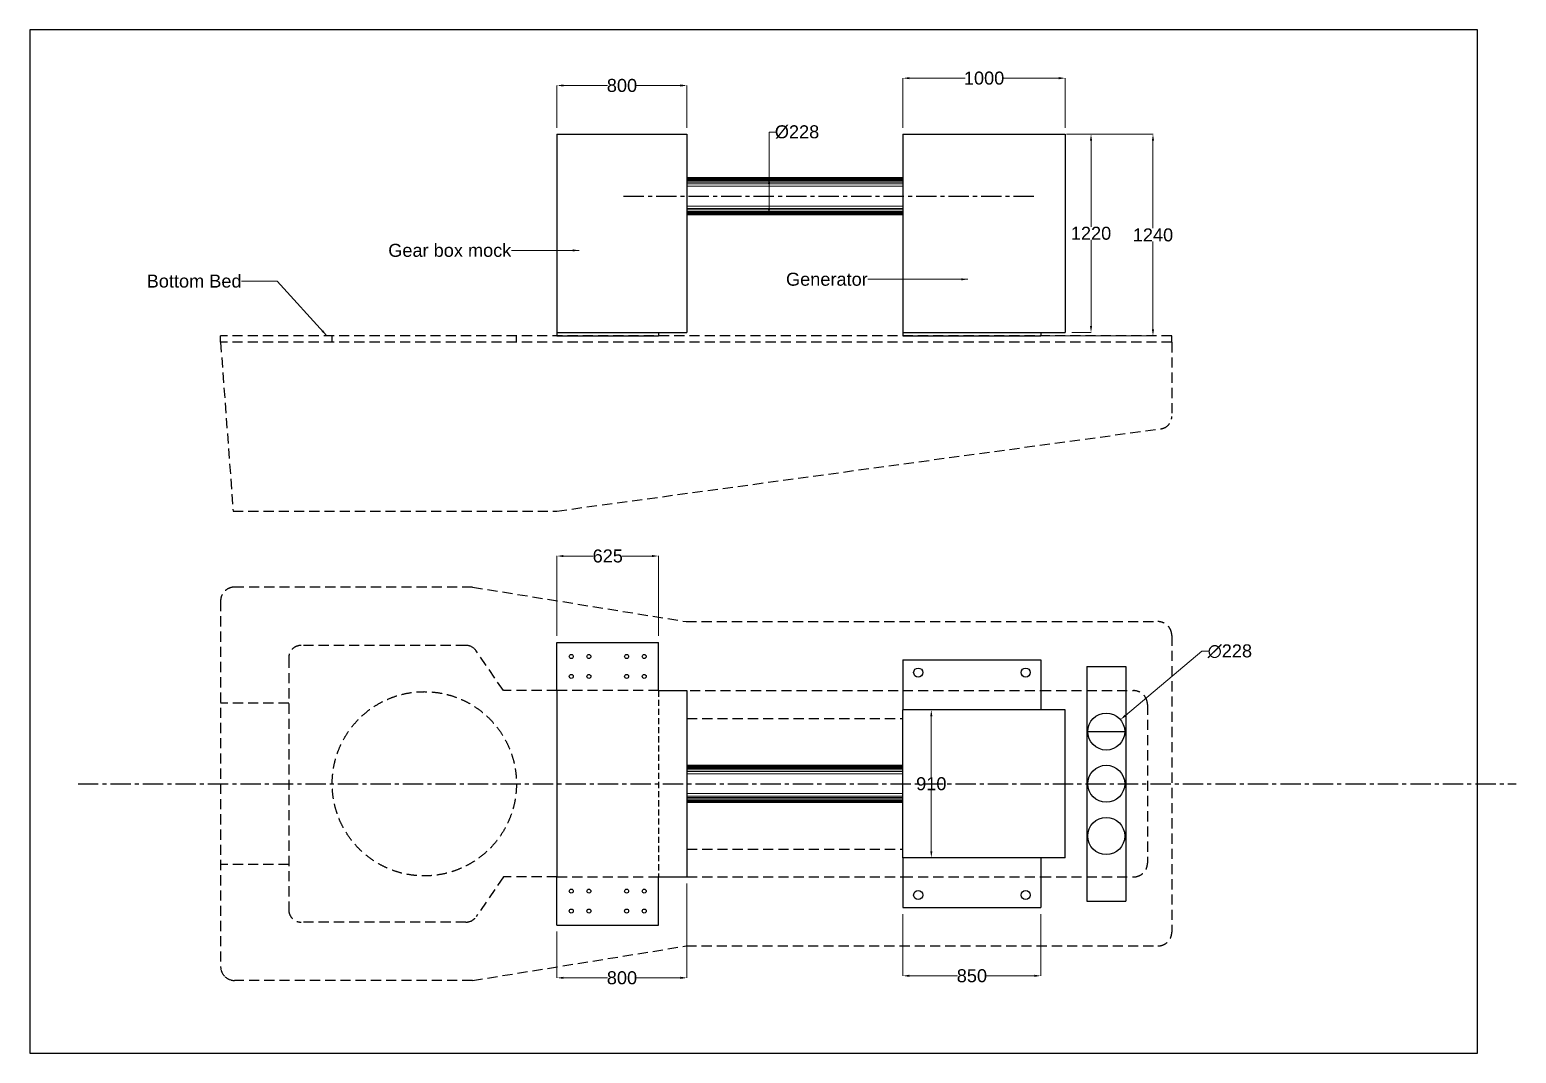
# Model space of a CAD drawing. Header units: inches. Extents: x -6120 to 26487, y 36630 to 73991.
# Drawn here: x -6120 to 3029, y 36630 to 42930 of the extents above; entities that cross this region are included whole.
import ezdxf

# ---------------------------------------------------------------- set-up
doc = ezdxf.new("R2010")
doc.units = ezdxf.units.IN
doc.header["$MEASUREMENT"] = 0
doc.linetypes.add('CENTER', pattern=[2, 1.25, -0.25, 0.25, -0.25])
doc.linetypes.add('HIDDEN', pattern=[0.375, 0.25, -0.125])
doc.layers.get('0').update_dxf_attribs({"true_color": 0xffffff})
doc.layers.get('Defpoints').update_dxf_attribs({"lineweight": 40})
doc.styles.get("Standard").update_dxf_attribs({"font": 'arial.ttf'})
doc.dimstyles.get("Standard").update_dxf_attribs({"dimtxt": 80, "dimasz": 40, "dimexe": 0.593, "dimexo": 40, "dimgap": 0.09, "dimtad": 0, "dimtih": 1, "dimtoh": 1, "dimdec": 0, "dimzin": 0, "dimdsep": 46, "dimtxsty": 'Standard', "dimcen": 0.09, "dimadec": 0, "dimazin": 0, "dimtfac": 1, "dimtdec": 0, "dimtofl": 0, "dimtmove": 0, "dimatfit": 3, "dimfxl": 1, "dimtolj": 1, "dimtzin": 0, "dimlwd": 5, "dimlwe": 5, "dimarcsym": 0})

# ---------------------------------------------------------------- blocks, each defined once
blk = doc.blocks.new('*D1')
at = {"color": 0, "lineweight": 5, "ltscale": 10, "transparency": 16777216}
for p, q in [((-2875.3, 39198.5), (-2875.3, 39690.9)), ((-2835.3, 39690.3), (-2651.8, 39690.3)), ((-2290.3, 39690.3), (-2473.8, 39690.3)), ((-2250.3, 39198.5), (-2250.3, 39690.9))]:
    blk.add_line(p, q, dxfattribs=at)
at = {"color": 0, "ltscale": 10, "transparency": 16777216}
for points in [[(-2835.3, 39696.9), (-2835.3, 39683.6), (-2875.3, 39690.3)], [(-2290.3, 39696.9), (-2290.3, 39683.6), (-2250.3, 39690.3)]]:
    blk.add_solid(points, dxfattribs=at)
at = {"layer": 'Defpoints', "color": 0, "ltscale": 10, "transparency": 16777216}
for p in [(-2250.3, 39690.3), (-2875.3, 39158.5), (-2250.3, 39158.5)]:
    blk.add_point(p, dxfattribs=at)
at = {"color": 0, "ltscale": 10, "transparency": 16777216, "insert": (-2562.8, 39690.3), "char_height": 80, "attachment_point": 5}
blk.add_mtext('\\A1;625', dxfattribs=at)
blk = doc.blocks.new('*D2')
at = {"color": 0, "lineweight": 5, "ltscale": 10, "transparency": 16777216}
for p, q in [((-2075.3, 37675), (-2075.3, 37093.4)), ((-2875.3, 37378.5), (-2875.3, 37093.4)), ((-2835.3, 37094), (-2563.7, 37094)), ((-2115.3, 37094), (-2386.9, 37094))]:
    blk.add_line(p, q, dxfattribs=at)
at = {"color": 0, "ltscale": 10, "transparency": 16777216}
for points in [[(-2835.3, 37100.7), (-2835.3, 37087.3), (-2875.3, 37094)], [(-2115.3, 37100.7), (-2115.3, 37087.3), (-2075.3, 37094)]]:
    blk.add_solid(points, dxfattribs=at)
at = {"layer": 'Defpoints', "color": 0, "ltscale": 10, "transparency": 16777216}
for p in [(-2075.3, 37715), (-2875.3, 37418.5), (-2875.3, 37094)]:
    blk.add_point(p, dxfattribs=at)
at = {"color": 0, "ltscale": 10, "transparency": 16777216, "insert": (-2475.3, 37094), "char_height": 80, "attachment_point": 5}
blk.add_mtext('\\A1;800', dxfattribs=at)
blk = doc.blocks.new('*D3')
at = {"color": 0, "lineweight": 5, "ltscale": 10, "transparency": 16777216}
for p, q in [((-746.7, 37486), (-746.7, 37106)), ((103.3, 37486), (103.3, 37106)), ((-706.7, 37106.6), (-410.1, 37106.6)), ((63.3, 37106.6), (-233.3, 37106.6))]:
    blk.add_line(p, q, dxfattribs=at)
at = {"color": 0, "ltscale": 10, "transparency": 16777216}
for points in [[(-706.7, 37113.3), (-706.7, 37099.9), (-746.7, 37106.6)], [(63.3, 37113.3), (63.3, 37099.9), (103.3, 37106.6)]]:
    blk.add_solid(points, dxfattribs=at)
at = {"layer": 'Defpoints', "color": 0, "ltscale": 10, "transparency": 16777216}
for p in [(-746.7, 37526), (103.3, 37526), (103.3, 37106.6)]:
    blk.add_point(p, dxfattribs=at)
at = {"color": 0, "ltscale": 10, "transparency": 16777216, "insert": (-321.7, 37106.6), "char_height": 80, "attachment_point": 5}
blk.add_mtext('\\A1;850', dxfattribs=at)
blk = doc.blocks.new('*D4')
at = {"color": 0, "lineweight": 5, "ltscale": 10, "transparency": 16777216}
for p, q in [((-361.7, 38743.5), (-572, 38743.5)), ((-571.4, 38703.5), (-571.4, 38329.4)), ((-571.4, 37873.5), (-571.4, 38247.6)), ((-361.7, 37833.5), (-572, 37833.5))]:
    blk.add_line(p, q, dxfattribs=at)
at = {"color": 0, "ltscale": 10, "transparency": 16777216}
for points in [[(-578.1, 38703.5), (-564.7, 38703.5), (-571.4, 38743.5)], [(-578.1, 37873.5), (-564.7, 37873.5), (-571.4, 37833.5)]]:
    blk.add_solid(points, dxfattribs=at)
at = {"layer": 'Defpoints', "color": 0, "ltscale": 10, "transparency": 16777216}
for p in [(-321.7, 38743.5), (-571.4, 37833.5), (-321.7, 37833.5)]:
    blk.add_point(p, dxfattribs=at)
at = {"color": 0, "ltscale": 10, "transparency": 16777216, "insert": (-571.4, 38288.5), "char_height": 80, "attachment_point": 5}
blk.add_mtext('\\A1;910', dxfattribs=at)
blk = doc.blocks.new('*D5')
at = {"color": 0, "lineweight": 5, "ltscale": 10, "transparency": 16777216}
for p, q in [((1094.1, 39104), (623.3, 38709)), ((1134.1, 39104), (1094.1, 39104)), ((505.2, 38610), (505.4, 38610)), ((505.3, 38609.9), (505.3, 38610.1))]:
    blk.add_line(p, q, dxfattribs=at)
at = {"color": 0, "ltscale": 10, "transparency": 16777216}
blk.add_solid([(619, 38714.1), (627.5, 38703.9), (592.6, 38683.3)], dxfattribs=at)
at = {"layer": 'Defpoints', "color": 0, "ltscale": 10, "transparency": 16777216}
for p in [(592.6, 38683.3), (418, 38536.7)]:
    blk.add_point(p, dxfattribs=at)
at = {"color": 0, "ltscale": 10, "transparency": 16777216, "insert": (1266.1, 39104), "char_height": 80, "attachment_point": 5}
blk.add_mtext('\\A1;∅228', dxfattribs=at)
blk = doc.blocks.new('*D6')
at = {"color": 0, "lineweight": 5, "ltscale": 10, "transparency": 16777216}
for p, q in [((293.3, 42286.5), (412.1, 42286.5)), ((411.5, 42246.5), (411.5, 41717.4)), ((411.5, 41106.5), (411.5, 41635.6)), ((293.3, 41066.5), (412.1, 41066.5))]:
    blk.add_line(p, q, dxfattribs=at)
at = {"color": 0, "ltscale": 10, "transparency": 16777216}
for points in [[(404.9, 42246.5), (418.2, 42246.5), (411.5, 42286.5)], [(404.9, 41106.5), (418.2, 41106.5), (411.5, 41066.5)]]:
    blk.add_solid(points, dxfattribs=at)
at = {"layer": 'Defpoints', "color": 0, "ltscale": 10, "transparency": 16777216}
for p in [(253.3, 42286.5), (253.3, 41066.5), (411.5, 41066.5)]:
    blk.add_point(p, dxfattribs=at)
at = {"color": 0, "ltscale": 10, "transparency": 16777216, "insert": (411.5, 41676.5), "char_height": 80, "attachment_point": 5}
blk.add_mtext('\\A1;1220', dxfattribs=at)
blk = doc.blocks.new('*D7')
at = {"color": 0, "lineweight": 5, "ltscale": 10, "transparency": 16777216}
for p, q in [((260.3, 42286.5), (793.4, 42286.5)), ((792.8, 42246.5), (792.8, 41707.4)), ((792.8, 41086.5), (792.8, 41625.6)), ((143.3, 41046.5), (793.4, 41046.5))]:
    blk.add_line(p, q, dxfattribs=at)
at = {"color": 0, "ltscale": 10, "transparency": 16777216}
for points in [[(786.1, 42246.5), (799.4, 42246.5), (792.8, 42286.5)], [(786.1, 41086.5), (799.4, 41086.5), (792.8, 41046.5)]]:
    blk.add_solid(points, dxfattribs=at)
at = {"layer": 'Defpoints', "color": 0, "ltscale": 10, "transparency": 16777216}
for p in [(220.3, 42286.5), (792.8, 42286.5), (103.3, 41046.5)]:
    blk.add_point(p, dxfattribs=at)
at = {"color": 0, "ltscale": 10, "transparency": 16777216, "insert": (792.8, 41666.5), "char_height": 80, "attachment_point": 5}
blk.add_mtext('\\A1;1240', dxfattribs=at)
blk = doc.blocks.new('*D8')
at = {"color": 0, "lineweight": 5, "ltscale": 10, "transparency": 16777216}
for p, q in [((-2875.3, 42326.5), (-2875.3, 42587)), ((-2835.3, 42586.4), (-2563.7, 42586.4)), ((-2115.3, 42586.4), (-2386.9, 42586.4)), ((-2075.3, 42326.5), (-2075.3, 42587))]:
    blk.add_line(p, q, dxfattribs=at)
at = {"color": 0, "ltscale": 10, "transparency": 16777216}
for points in [[(-2835.3, 42593.1), (-2835.3, 42579.7), (-2875.3, 42586.4)], [(-2115.3, 42593.1), (-2115.3, 42579.7), (-2075.3, 42586.4)]]:
    blk.add_solid(points, dxfattribs=at)
at = {"layer": 'Defpoints', "color": 0, "ltscale": 10, "transparency": 16777216}
for p in [(-2075.3, 42586.4), (-2875.3, 42286.5), (-2075.3, 42286.5)]:
    blk.add_point(p, dxfattribs=at)
at = {"color": 0, "ltscale": 10, "transparency": 16777216, "insert": (-2475.3, 42586.4), "char_height": 80, "attachment_point": 5}
blk.add_mtext('\\A1;800', dxfattribs=at)
blk = doc.blocks.new('*D9')
at = {"color": 0, "lineweight": 5, "ltscale": 10, "transparency": 16777216}
for p, q in [((-746.7, 42326.5), (-746.7, 42632.2)), ((-706.7, 42631.6), (-362.3, 42631.6)), ((213.3, 42631.6), (-131, 42631.6)), ((253.3, 42326.5), (253.3, 42632.2))]:
    blk.add_line(p, q, dxfattribs=at)
at = {"color": 0, "ltscale": 10, "transparency": 16777216}
for points in [[(-706.7, 42638.3), (-706.7, 42625), (-746.7, 42631.6)], [(213.3, 42638.3), (213.3, 42625), (253.3, 42631.6)]]:
    blk.add_solid(points, dxfattribs=at)
at = {"layer": 'Defpoints', "color": 0, "ltscale": 10, "transparency": 16777216}
for p in [(253.3, 42631.6), (-746.7, 42286.5), (253.3, 42286.5)]:
    blk.add_point(p, dxfattribs=at)
at = {"color": 0, "ltscale": 10, "transparency": 16777216, "insert": (-246.7, 42631.6), "char_height": 80, "attachment_point": 5}
blk.add_mtext('\\A1;1000', dxfattribs=at)
blk = doc.blocks.new('*D10')
at = {"color": 0, "lineweight": 5, "ltscale": 10, "transparency": 16777216}
for p, q in [((-1569.9, 42019.5), (-1569.9, 42300)), ((-1569.9, 42300), (-1529.9, 42300)), ((-1437.8, 42019.5), (-1570.5, 42019.5)), ((-1569.9, 41831.5), (-1569.9, 41979.5)), ((-1437.8, 41791.5), (-1570.5, 41791.5))]:
    blk.add_line(p, q, dxfattribs=at)
at = {"color": 0, "ltscale": 10, "transparency": 16777216}
for points in [[(-1576.6, 41979.5), (-1563.2, 41979.5), (-1569.9, 42019.5)], [(-1576.6, 41831.5), (-1563.2, 41831.5), (-1569.9, 41791.5)]]:
    blk.add_solid(points, dxfattribs=at)
at = {"layer": 'Defpoints', "color": 0, "ltscale": 10, "transparency": 16777216}
for p in [(-1397.8, 42019.5), (-1569.9, 41791.5), (-1397.8, 41791.5)]:
    blk.add_point(p, dxfattribs=at)
at = {"color": 0, "ltscale": 10, "transparency": 16777216, "insert": (-1397.8, 42300), "char_height": 80, "attachment_point": 5}
blk.add_mtext('\\A1;%%C228', dxfattribs=at)

msp = doc.modelspace()

# ---------------------------------------------------------------- linework, layer by layer
at = {"ltscale": 10}
for p, q in [((-2875.3, 42286.5), (-2875.3, 41066.5)), ((-2875.3, 42286.5), (-2075.3, 42286.5)), ((-2075.3, 42286.5), (-2075.3, 41066.5)), ((-746.7, 42286.5), (253.3, 42286.5)), ((-746.7, 42286.5), (-746.7, 41066.5)), ((253.3, 42286.5), (253.3, 41066.5)), ((-2075.3, 42019.5), (-746.7, 42019.5)), ((-2075.3, 41791.5), (-746.7, 41791.5)), ((-2875.3, 41066.5), (-2075.3, 41066.5)), ((-2875.3, 41066.5), (-2875.3, 41046.5)), ((-2875.3, 41046.5), (-2250.3, 41046.5)), ((-2250.3, 41066.5), (-2250.3, 41046.5)), ((-746.7, 41066.5), (253.3, 41066.5)), ((-746.7, 41066.5), (-746.7, 41046.5)), ((-746.7, 41046.5), (103.3, 41046.5)), ((103.3, 41066.5), (103.3, 41046.5)), ((908.7, 41006.5), (908.7, 41046.5)), ((-746.7, 39051), (-746.7, 38743.5)), ((-746.7, 39051), (103.3, 39051)), ((103.3, 39051), (103.3, 38743.5)), ((385.3, 39010.8), (385.3, 37566.2)), ((385.3, 39010.8), (625.3, 39010.8)), ((625.3, 39010.8), (625.3, 37566.2)), ((-2875.3, 38862), (-2875.3, 37715)), ((-2250.3, 38862), (-2075.3, 38862)), ((-2075.3, 38862), (-2075.3, 37715)), ((-746.7, 37833.5), (-746.7, 38743.5)), ((253.3, 38743.5), (-746.7, 38743.5)), ((253.3, 37833.5), (253.3, 38743.5)), ((385.3, 38610), (625.3, 38610)), ((-2075.3, 38402.5), (-746.7, 38402.5)), ((-2075.3, 38174.5), (-746.7, 38174.5)), ((-746.7, 37833.5), (-746.7, 37526)), ((253.3, 37833.5), (-746.7, 37833.5)), ((103.3, 37833.5), (103.3, 37526)), ((-2250.3, 37715), (-2075.3, 37715)), ((-746.7, 37526), (103.3, 37526)), ((385.3, 37566.2), (625.3, 37566.2))]:
    msp.add_line(p, q, dxfattribs=at)
at = {"color": 8, "lineweight": 5, "ltscale": 10}
for p, q in [((-2075.3, 42016.9), (-746.7, 42016.9)), ((-2075.3, 42013.7), (-746.7, 42013.7)), ((-2075.3, 42010.2), (-746.7, 42010.2)), ((-2075.3, 42005.6), (-746.7, 42005.6)), ((-2075.3, 41999.1), (-746.7, 41999.1)), ((-2075.3, 41990.6), (-746.7, 41990.6)), ((-2075.3, 41980.7), (-746.7, 41980.7)), ((-2075.3, 41966.3), (-746.7, 41966.3)), ((-2075.3, 41844.7), (-746.7, 41844.7)), ((-2075.3, 41830.4), (-746.7, 41830.4)), ((-2075.3, 41820.4), (-746.7, 41820.4)), ((-2075.3, 41811.9), (-746.7, 41811.9)), ((-2075.3, 41805.4), (-746.7, 41805.4)), ((-2075.3, 41800.8), (-746.7, 41800.8)), ((-2075.3, 41797.3), (-746.7, 41797.3)), ((-2075.3, 41794.2), (-746.7, 41794.2)), ((-2075.3, 38399.9), (-746.7, 38399.9)), ((-2075.3, 38396.7), (-746.7, 38396.7)), ((-2075.3, 38393.2), (-746.7, 38393.2)), ((-2075.3, 38388.6), (-746.7, 38388.6)), ((-2075.3, 38382.1), (-746.7, 38382.1)), ((-2075.3, 38373.6), (-746.7, 38373.6)), ((-2075.3, 38363.7), (-746.7, 38363.7)), ((-2075.3, 38349.3), (-746.7, 38349.3)), ((-2075.3, 38227.7), (-746.7, 38227.7)), ((-2075.3, 38213.3), (-746.7, 38213.3)), ((-2075.3, 38203.4), (-746.7, 38203.4)), ((-2075.3, 38194.9), (-746.7, 38194.9)), ((-2075.3, 38188.4), (-746.7, 38188.4)), ((-2075.3, 38183.8), (-746.7, 38183.8)), ((-2075.3, 38180.3), (-746.7, 38180.3)), ((-2075.3, 38177.1), (-746.7, 38177.1))]:
    msp.add_line(p, q, dxfattribs=at)
at = {"color": 252, "linetype": 'CENTER', "ltscale": 100, "true_color": 0x939598}
for p, q in [((-2464.9, 41905.5), (82.4, 41905.5)), ((-5823.1, 38288.5), (3028.7, 38288.5))]:
    msp.add_line(p, q, dxfattribs=at)
at = {"color": 251, "linetype": 'HIDDEN', "ltscale": 250, "true_color": 0x696b6d}
for p, q in [((-4945.6, 41006.5), (-4945.6, 41046.5)), ((908.7, 41046.5), (-4945.6, 41046.5)), ((908.7, 41006.5), (-4945.6, 41006.5)), ((-4945.6, 41006.5), (-4868.6, 39967)), ((-4258.7, 41006.5), (-4258.7, 41046.5)), ((-3124.7, 41006.5), (-3124.7, 41046.5)), ((908.7, 41006.5), (908.7, 40549.4)), ((-2876.7, 39967), (842.7, 40473.9)), ((-4868.6, 39967), (-2876.7, 39967)), ((-3395.5, 39499.2), (-4859.6, 39499.2)), ((-3395.5, 39499.2), (-2079.4, 39286.8)), ((-4945.6, 39413.2), (-4945.6, 37163.8)), ((-2079.4, 39286.8), (822.7, 39286.8)), ((908.7, 39200.9), (908.7, 37376.1)), ((-3435.7, 39140), (-4450.1, 39140)), ((-3205.1, 38862), (-3372.8, 39106.8)), ((-4526.3, 39063.7), (-4526.3, 37513.3)), ((-2875.3, 38862), (-3205.1, 38862)), ((-2250.3, 38862), (-2875.3, 38862)), ((-2150.3, 38862), (-746.7, 38862)), ((-746.7, 38862), (103.3, 38862)), ((103.3, 38862), (673, 38862)), ((-4526.3, 38785.4), (-4945.6, 38785.4)), ((759, 38776.1), (759, 37800.9)), ((-2075.3, 38690.4), (-746.7, 38690.4)), ((-2075.3, 37886.6), (-746.7, 37886.6)), ((-4526.3, 37791.6), (-4945.6, 37791.6)), ((-3205.1, 37715), (-3372.8, 37470.2)), ((-2875.3, 37715), (-3205.1, 37715)), ((-2875.3, 37715), (-2250.3, 37715)), ((-2075.3, 37715), (-746.7, 37715)), ((-746.7, 37715), (103.3, 37715)), ((103.3, 37715), (673, 37715)), ((-3435.7, 37437), (-4450.1, 37437)), ((-3395.5, 37077.8), (-2079.4, 37290.2)), ((-2079.4, 37290.2), (822.7, 37290.2)), ((-3395.5, 37077.8), (-4859.6, 37077.8))]:
    msp.add_line(p, q, dxfattribs=at)
for p, q in [((-2875.3, 39158.5), (-2250.3, 39158.5)), ((-2875.3, 38862), (-2875.3, 39158.5)), ((-2250.3, 38862), (-2250.3, 39158.5)), ((-2875.3, 37418.5), (-2875.3, 37715)), ((-2250.3, 37418.5), (-2250.3, 37715)), ((-2875.3, 37418.5), (-2250.3, 37418.5))]:
    msp.add_line(p, q)
at = {"color": 252, "linetype": 'HIDDEN', "ltscale": 10, "true_color": 0x939598}
msp.add_line((-2250.3, 38862), (-2150.3, 38862), dxfattribs=at)
at = {"linetype": 'HIDDEN', "ltscale": 150}
msp.add_line((-2250.3, 38862), (-2250.3, 37715), dxfattribs=at)
at = {"ltscale": 10}
msp.add_lwpolyline([(-6120.2, 36629.8), (2789.8, 36629.8), (2789.8, 42929.8), (-6120.2, 42929.8)], close=True, dxfattribs=at)
for centre, radius in [((-2787.2, 39071.9), 12.5), ((-2678.9, 39071.9), 12.5), ((-2446.7, 39071.9), 12.5), ((-2338.4, 39071.9), 12.5), ((-652.3, 38973.3), 27.8), ((8.9, 38973.3), 27.8), ((-2787.2, 38949.2), 12.5), ((-2678.9, 38949.2), 12.5), ((-2446.7, 38949.2), 12.5), ((-2338.4, 38949.2), 12.5), ((505.3, 38610), 114), ((505.3, 38288.5), 114), ((505.3, 37967), 114), ((-2787.2, 37627.8), 12.5), ((-2678.9, 37627.8), 12.5), ((-2446.7, 37627.8), 12.5), ((-2338.4, 37627.8), 12.5), ((-652.3, 37603.7), 27.8), ((8.9, 37603.7), 27.8), ((-2787.2, 37505.1), 12.5), ((-2678.9, 37505.1), 12.5), ((-2446.7, 37505.1), 12.5), ((-2338.4, 37505.1), 12.5)]:
    msp.add_circle(centre, radius, dxfattribs=at)
at = {"color": 251, "linetype": 'HIDDEN', "ltscale": 250, "true_color": 0x696b6d}
msp.add_circle((-3691.7, 38288.5), 567, dxfattribs=at)
for centre, radius, start, end in [((832.4, 40549.4), 76.3, 277.75964, 0), ((-4859.6, 39413.2), 85.9, 90, 180), ((822.7, 39200.9), 85.9, 0, 90), ((-4450.1, 39063.7), 76.3, 90, 180), ((673, 38776.1), 85.9, 0, 90), ((673, 37800.9), 85.9, 270, 0), ((-4450.1, 37513.3), 76.3, 180, 270), ((-3435.7, 37513.3), 76.3, 270, 325.59234), ((822.7, 37376.1), 85.9, 270, 0)]:
    msp.add_arc(centre, radius, start, end, dxfattribs=at)
at = {"color": 251, "linetype": 'HIDDEN', "ltscale": 10, "true_color": 0x696b6d}
for centre, radius, start, end in [((-3435.7, 39063.7), 76.3, 34.40766, 90), ((-4859.6, 37163.8), 85.9, 180, 270)]:
    msp.add_arc(centre, radius, start, end, dxfattribs=at)

# ---------------------------------------------------------------- texts
at = {"ltscale": 10, "char_height": 80, "attachment_point": 6}
for s, insert in [('Gear box mock', (-3156.1, 41571.4)), ('Bottom Bed', (-4816.5, 41382.2)), ('Generator ', (-962.5, 41393.5))]:
    msp.add_mtext(s, dxfattribs=dict(at, insert=insert))

# ---------------------------------------------------------------- dimensions: what is measured, and where the dimension line sits
at = {"ltscale": 10}
for base, p1, p2, picture, middle in [((-2075.3, 42586.4), (-2875.3, 42286.5), (-2075.3, 42286.5), '*D8', (-2475.3, 42586.4)), ((253.3, 42631.6), (-746.7, 42286.5), (253.3, 42286.5), '*D9', (-246.7, 42631.6)), ((-2250.3, 39690.3), (-2875.3, 39158.5), (-2250.3, 39158.5), '*D1', (-2562.8, 39690.3)), ((-2875.3, 37094), (-2075.3, 37715), (-2875.3, 37418.5), '*D2', (-2475.3, 37094)), ((103.3, 37106.6), (-746.7, 37526), (103.3, 37526), '*D3', (-321.7, 37106.6))]:
    dim = msp.add_linear_dim(base=base, p1=p1, p2=p2, dimstyle='Standard', dxfattribs=at)
    dim.commit()
    dim.dimension.update_dxf_attribs({"geometry": picture, "text_midpoint": middle})
dim = msp.add_linear_dim(base=(-1569.9, 41791.5), p1=(-1397.8, 42019.5), p2=(-1397.8, 41791.5), angle=90, text='%%C<>', dimstyle='Standard', dxfattribs=at)
dim.commit()
dim.dimension.update_dxf_attribs({"geometry": '*D10', "text_midpoint": (-1397.8, 42300), "dimtype": 160})
for base, p1, p2, picture, middle in [((792.8, 42286.5), (103.3, 41046.5), (220.3, 42286.5), '*D7', (792.8, 41666.5)), ((-571.4, 37833.5), (-321.7, 38743.5), (-321.7, 37833.5), '*D4', (-571.4, 38288.5))]:
    dim = msp.add_linear_dim(base=base, p1=p1, p2=p2, angle=90, dimstyle='Standard', dxfattribs=at)
    dim.commit()
    dim.dimension.update_dxf_attribs({"geometry": picture, "text_midpoint": middle})
dim = msp.add_linear_dim(base=(411.5, 41066.5), p1=(253.3, 42286.5), p2=(253.3, 41066.5), angle=90, dimstyle='Standard', dxfattribs=at)
dim.commit()
dim.dimension.update_dxf_attribs({"geometry": '*D6', "text_midpoint": (411.5, 41676.5), "dimtype": 160})
dim = msp.add_diameter_dim_2p(p1=(418, 38536.7), p2=(592.6, 38683.3), dimstyle='Standard', dxfattribs=at)
dim.commit()
dim.dimension.update_dxf_attribs({"geometry": '*D5', "text_midpoint": (1266.1, 39104), "dimtype": 163})

# ---------------------------------------------------------------- leaders
at = {"ltscale": 10, "annotation_type": 0, "has_hookline": 1, "hookline_direction": 1}
for points, text_width in [([(-2739, 41571.4), (-3156.1, 41571.4)], 751.4), ([(-4292.3, 41046.5), (-4597.6, 41382.2), (-4816.5, 41382.2)], 567.7), ([(-347.6, 41393.5), (-962.4, 41393.5)], 498.8)]:
    msp.add_leader(points, dimstyle='Standard', dxfattribs=dict(at, text_width=text_width))

doc.saveas('drawing.dxf')
